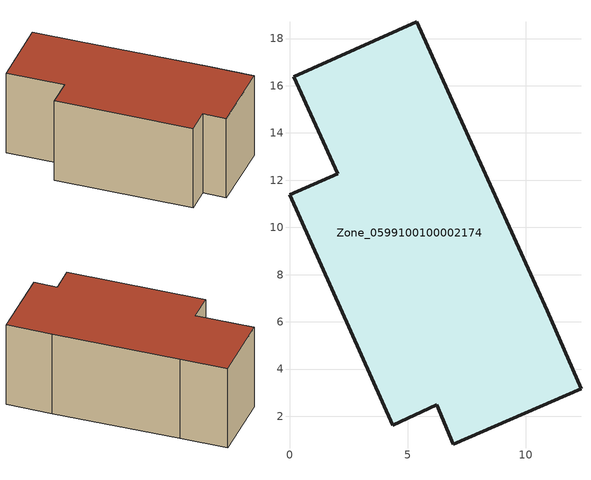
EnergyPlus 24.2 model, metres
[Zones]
Zone_0599100100002174
 floor ground (C_G): 12.35,3.16 6.94,0.81 6.25,2.48 4.37,1.62 0,11.39 2.03,12.28 0.19,16.39 5.38,18.72 6.88,15.36 10.93,6.46 z0
 wall outside (C_F): 12.35,3.16 10.93,6.46 6.88,15.36 5.38,18.72 0.19,16.39 2.03,12.28 0,11.39 4.37,1.62 6.25,2.48 6.94,0.81 12.35,3.16 z0:6.92
 roof outside (C_R): 6.94,0.81 12.35,3.16 10.93,6.46 6.88,15.36 5.38,18.72 0.19,16.39 2.03,12.28 0,11.39 4.37,1.62 6.25,2.48 z6.92
[BUILDING]
Pand.0599100100002174: North Axis=0; Terrain=City; Loads Convergence Tolerance Value=0.04; Temperature Convergence Tolerance Value=0.4; Solar Distribution=FullExterior; Maximum Number of Warmup Days=25; Minimum Number of Warmup Days=1
[Site:Location]
Rotterdam.The.Hague.AP_ZH_NLD Design_Conditions: Latitude=51.96; Longitude=4.45; Time Zone=1; Elevation=-4.5
[SITE:GROUNDTEMPERATURE:BUILDINGSURFACE]
18, 18, 18, 18, 18, 18, 18, 18, 18, 18, 18, 18
[MATERIAL] Thermal Absorptance=0.9; Solar Absorptance=0.7; Visible Absorptance=0.7
Name | Roughness | Thickness | Conductivity | Density | Specific Heat
G.TI.2006-2014 | MediumSmooth | 0.15 | 0.06 | 540 | 1210
F.TI.2006-2014 | Rough | 0.3 | 0.12 | 1920 | 840
R.TI.2006-2014 | MediumRough | 0.2 | 0.08 | 1500 | 1000
[CONSTRUCTION]
C_G: G.TI.2006-2014
C_F: F.TI.2006-2014
C_R: R.TI.2006-2014
[ZONE]
Zone_0599100100002174: Type=1; Multiplier=1; Ceiling Height=Autocalculate; Volume=Autocalculate; Floor Area=autocalculate; Part of Total Floor Area=Yes
[ZONEINFILTRATION:DESIGNFLOWRATE]
Infil_Zone_0599100100002174: Zone or ZoneList or Space or SpaceList=Zone_0599100100002174; Schedule=AlwaysOn; Design Flow Rate Calculation Method=Flow/Area; Flow Rate per Floor Area=0.0015; Constant Term Coefficient=1; Temperature Term Coefficient=0; Velocity Term Coefficient=0; Velocity Squared Term Coefficient=0
[HVACTEMPLATE:ZONE:IDEALLOADSAIRSYSTEM]
Zone_0599100100002174: Maximum Heating Supply Air Temperature=50; Minimum Cooling Supply Air Temperature=13; Maximum Heating Supply Air Humidity Ratio=0.0156; Minimum Cooling Supply Air Humidity Ratio=0.0077; Heating Limit=NoLimit; Cooling Limit=NoLimit; Dehumidification Control Type=ConstantSensibleHeatRatio; Cooling Sensible Heat Ratio=0.7; Dehumidification Setpoint=60; Humidification Control Type=None; Humidification Setpoint=30; Outdoor Air Method=None; Outdoor Air Flow Rate per Person=0.00944; Outdoor Air Flow Rate per Zone Floor Area=0; Outdoor Air Flow Rate per Zone=0; Demand Controlled Ventilation Type=None; Outdoor Air Economizer Type=NoEconomizer; Heat Recovery Type=None; Sensible Heat Recovery Effectiveness=0.7; Latent Heat Recovery Effectiveness=0.65
[ZONECONTROL:THERMOSTAT]
ThermostatControl_Zone_0599100100002174: Zone or ZoneList=Zone_0599100100002174; Control Type Schedule=DualSetpointControlType; Control 1=Thermostat_Zone_0599100100002174; Temperature Difference Between Cutout And Setpoint=0
[THERMOSTATSETPOINT:DUALSETPOINT]
Thermostat_Zone_0599100100002174: Heating Setpoint Temperature Schedule=HeatingSetpoint_Zone_0599100100002174; Cooling Setpoint Temperature Schedule=CoolingSetpoint_Zone_0599100100002174
[SCHEDULE:COMPACT]
HeatingSetpoint_Zone_0599100100002174: Through: 12/31, For: AllDays, Until: 24:00, 21
CoolingSetpoint_Zone_0599100100002174: Through: 12/31, For: AllDays, Until: 24:00, 24
DualSetpointControlType: Through: 12/31, For: AllDays, Until: 24:00, 4
AlwaysOn: Through: 12/31, For: AllDays, Until: 24:00, 1
